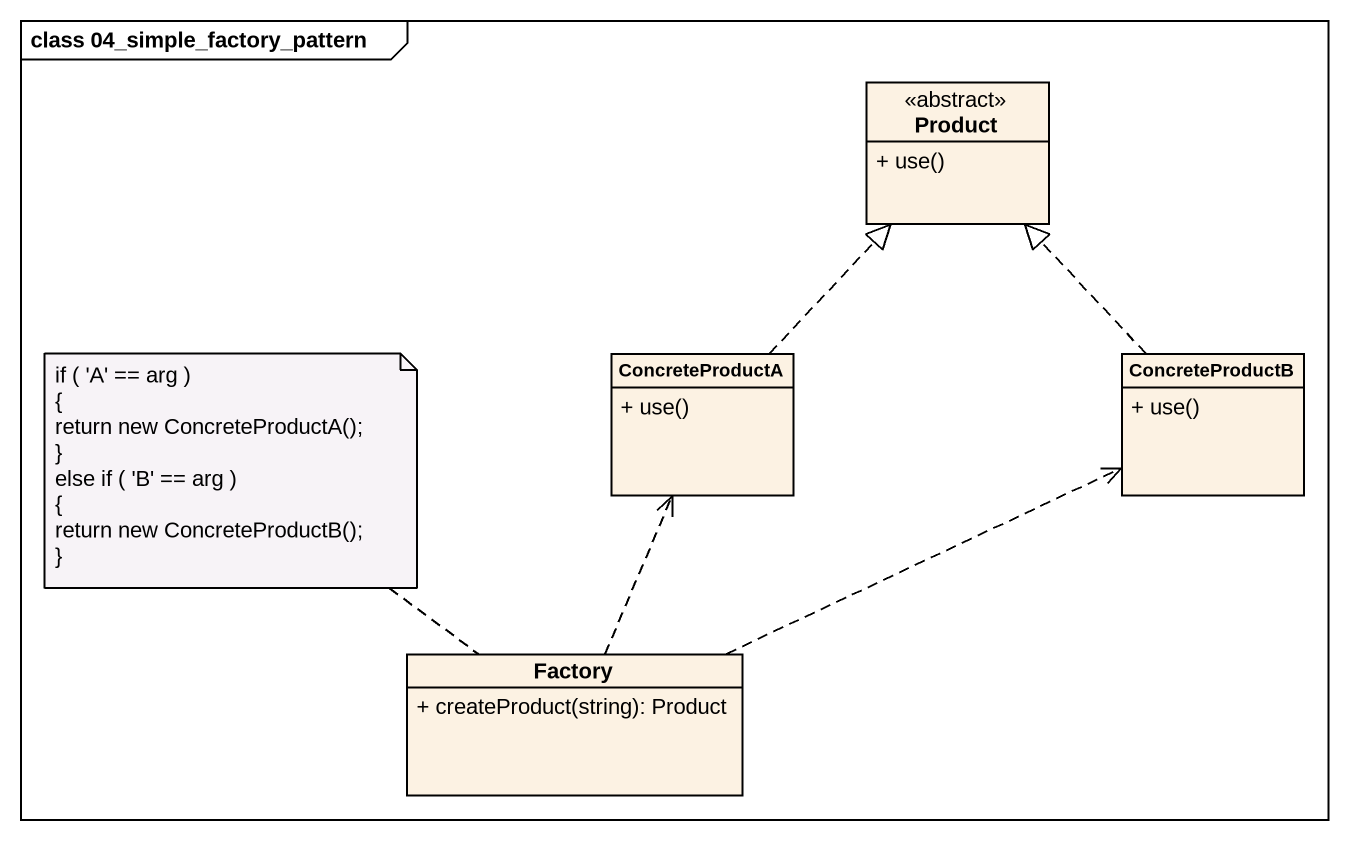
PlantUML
@startuml
mainframe class 04_simple_factory_pattern
hide circle
hide empty members
skinparam classAttributeIconSize 0
class Product <<abstract>> {
  + use()
}
class ConcreteProductA {
  + use()
}
class ConcreteProductB {
  + use()
}
class Factory {
  + createProduct(string): Product
}
ConcreteProductA .up.|> Product
ConcreteProductB .up.|> Product
Factory .up.> ConcreteProductA
Factory .right.> ConcreteProductB
note top of Factory
  if ( 'A' == arg )
  {
  return new ConcreteProductA();
  ~}
  else if ( 'B' == arg )
  {
  return new ConcreteProductB();
  ~}
end note
@enduml
